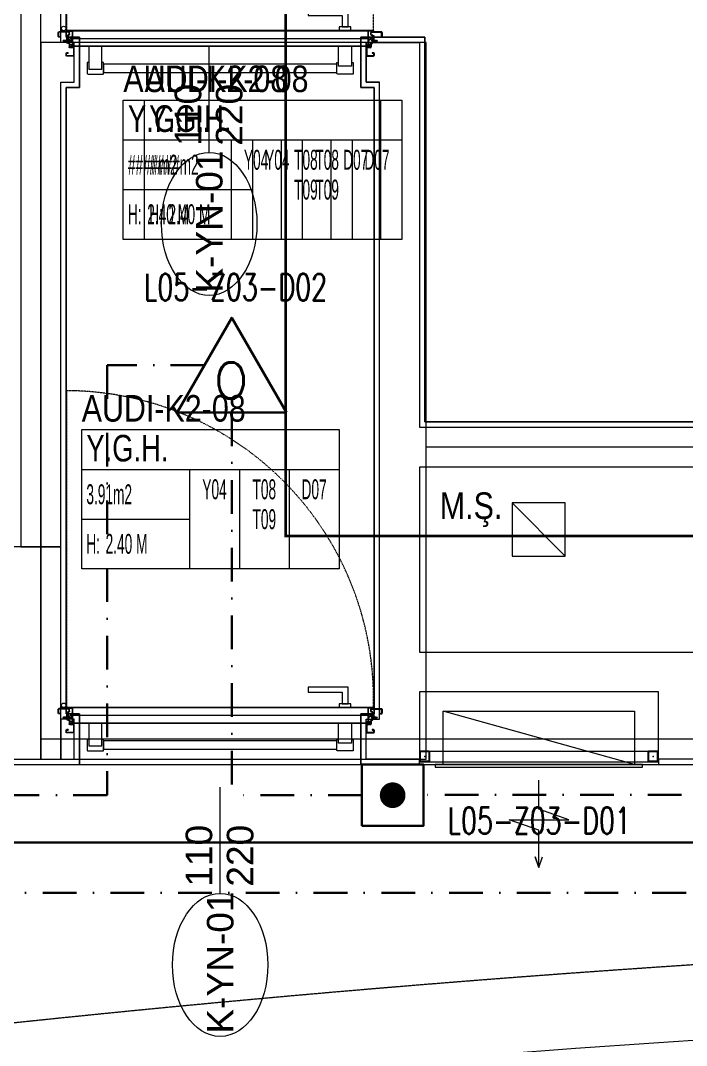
# Model space of a CAD drawing. Extents: x -1133 to 23780, y -1311 to 8245.
# Drawn here: x 15937.3 to 16188.1, y 2257.1 to 2643.3 of the extents above; entities that cross this region are included whole.
import ezdxf
from ezdxf.enums import TextEntityAlignment as Align

# ---------------------------------------------------------------- set-up
doc = ezdxf.new("R2010")
doc.units = 0
doc.header["$MEASUREMENT"] = 0
for name, pattern in [('DASHDOT', [25.4, 12.7, -6.35, 0, -6.35]), ('DOT2', [0.125, 0, -0.125]), ('HIDDEN', [0.375, 0.25, -0.125]), ('HIDDEN2', [4.7625, 3.175, -1.5875])]:
    doc.linetypes.add(name, pattern=pattern)
doc.layers.get('0').update_dxf_attribs({"color": 9, "lineweight": 9})
for name, color, linetype, lineweight in [('00', 9, 'Continuous', 9), ('01', 9, 'Continuous', 9), ('06D', 9, 'Continuous', 9), ('10', 9, 'Continuous', 9), ('11', 9, 'Continuous', 9), ('14', 9, 'Continuous', 9), ('20', 9, 'DOT2', 9), ('21', 9, 'Continuous', 9), ('22', 8, 'Continuous', 9), ('32-ekipman', 9, 'Continuous', 9), ('33', 9, 'BATTING', 9), ('35', 9, 'Continuous', 9), ('40B', 9, 'Continuous', 9), ('E-DEDEKTÖR NUMARALARI', 20, 'Continuous', 30), ('E-KABLO', 7, 'Continuous', 30), ('E-OPTİK DUMAN DEDEKTÖRÜ', 7, 'Continuous', 30), ('E-YANGIN İHBAR BUTONU', 7, 'Continuous', 30)]:
    doc.layers.add(name, color=color, linetype=linetype, lineweight=lineweight)
doc.styles.add('Arial', font='arial.ttf', dxfattribs={"height": 2.5})
doc.styles.add('E-YAZI', font='txttw.shx')
doc.styles.add('MuuM_TEXT-STANDART', font='ARIALN.TTF')
doc.linetypes.add('BATTING', pattern='A,0.0001,-0.1,[134,ltypeshp.shx,S=0.1,R=0,X=-0.1,Y=0],-0.2,[134,ltypeshp.shx,S=0.1,R=180,X=0.1,Y=0],-0.1', length=0.4001)

# ---------------------------------------------------------------- blocks, each defined once
blk = doc.blocks.new('0_doorno')
blk.add_lwpolyline([(4.5, 0), (12.5, 0)])
blk.add_ellipse((-0.891, 0), major_axis=(-5.391, 0), ratio=0.666667)
at = {"style": 'Arial'}
blk.add_attdef('YUKSEKLIK', text='', height=2, dxfattribs=at).set_placement((5, 12.3), align=Align.TOP_LEFT)
blk.add_attdef('KAPINO', text='', height=2, dxfattribs=at).set_placement((0, 0), align=Align.MIDDLE)
blk.add_attdef('GENISLIK', text='', height=2, dxfattribs=at).set_placement((5, -3.789), align=Align.BOTTOM_LEFT)
blk = doc.blocks.new('KAPI KODLARI 2. KAT')
at = {"layer": '22'}
ref = blk.add_blockref('0_doorno', (16008.38, 2571.06), dxfattribs=dict(at, xscale=5, yscale=5, zscale=5, rotation=90))
ref.add_attrib('KAPINO', 'K-YN-01', dxfattribs={"layer": '0', "height": 10, "rotation": 90, "style": 'Arial'}).set_placement((16008.38, 2567.48), align=Align.MIDDLE)
ref.add_attrib('GENISLIK', '110', dxfattribs={"layer": '0', "height": 10, "rotation": 90, "style": 'Arial'}).set_placement((16008.38, 2596.06), align=Align.BOTTOM_LEFT)
ref.add_attrib('YUKSEKLIK', '220', dxfattribs={"layer": '0', "height": 10, "rotation": 90, "style": 'Arial'}).set_placement((16010.88, 2596.06), align=Align.TOP_LEFT)
ref = blk.add_blockref('0_doorno', (16012.5, 2291.93), dxfattribs=dict(at, xscale=5, yscale=5, zscale=5, rotation=90))
ref.add_attrib('KAPINO', 'K-YN-01', dxfattribs={"layer": '0', "height": 10, "rotation": 90, "style": 'Arial'}).set_placement((16012.5, 2288.35), align=Align.MIDDLE)
ref.add_attrib('GENISLIK', '110', dxfattribs={"layer": '0', "height": 10, "rotation": 90, "style": 'Arial'}).set_placement((16012.5, 2316.93), align=Align.BOTTOM_LEFT)
ref.add_attrib('YUKSEKLIK', '220', dxfattribs={"layer": '0', "height": 10, "rotation": 90, "style": 'Arial'}).set_placement((16015, 2316.93), align=Align.TOP_LEFT)
blk = doc.blocks.new('p-kolon_80x80')
blk.add_lwpolyline([(-40, -40), (40, -40), (40, 40), (-40, 40)], close=True)
blk = doc.blocks.new('*U11')
at = {"ltscale": 15}
for p, q in [((-24.9, 0.9), (-25.7, 0)), ((-24.9, -0.9), (-25.7, 0)), ((-22.9, 1.5), (-24.9, 0.9)), ((-22.9, 1.5), (-22.9, -1.5)), ((-21.2, -2.7), (-18.1, 2.8)), ((-21, -2.7), (-17.9, 2.7)), ((-19.7, -2.7), (-16.6, 2.8)), ((-19.5, -2.7), (-16.4, 2.7)), ((-18.5, 1.5), (-18.3, 2)), ((-18.2, -2.7), (-15.1, 2.8)), ((-18, -2.7), (-14.9, 2.7)), ((-17, 1.5), (-16.8, 2)), ((-16.7, -2.7), (-13.6, 2.8)), ((-16.5, -2.7), (-13.4, 2.7)), ((-15.5, 1.5), (-15.3, 2)), ((-15.2, -2.7), (-12.1, 2.8)), ((-15, -2.7), (-11.9, 2.7)), ((-14, 1.5), (-13.8, 2)), ((-13.7, -2.7), (-10.6, 2.8)), ((-13.5, -2.7), (-10.4, 2.7)), ((-12.5, 1.5), (-12.3, 2)), ((-12.2, -2.7), (-9.1, 2.8)), ((-12, -2.7), (-8.9, 2.7)), ((-11, 1.5), (-10.8, 2)), ((-10.7, -2.7), (-7.6, 2.8)), ((-10.5, -2.7), (-7.4, 2.7)), ((-9.5, 1.5), (-9.3, 2)), ((-9.2, -2.7), (-6.1, 2.8)), ((-9, -2.7), (-5.9, 2.7)), ((-8, 1.5), (-7.8, 2)), ((-7.7, -2.7), (-4.6, 2.8)), ((-7.5, -2.7), (-4.4, 2.7)), ((-6.5, 1.5), (-6.3, 2)), ((-6.2, -2.7), (-3.1, 2.8)), ((-6, -2.7), (-2.9, 2.7)), ((-5, 1.5), (-4.8, 2)), ((-4.7, -2.7), (-1.6, 2.8)), ((-4.5, -2.7), (-1.4, 2.7)), ((-3.5, 1.5), (-3.3, 2)), ((-2, 1.5), (-1.8, 2)), ((-0.5, 4.2), (-1.5, 1.5)), ((0, 0.5), (-0.6, 0.5)), ((-24.9, -0.9), (-22.9, -1.5)), ((-8.6, -1.5), (-22.9, -1.5)), ((-21.2, -2.7), (-20.9, -1.5)), ((-20.3, -1.5), (-19.1, -1.5)), ((-19.7, -2.7), (-19.4, -1.5)), ((-18.8, -1.5), (-17.6, -1.5)), ((-18.2, -2.7), (-17.9, -1.5)), ((-17.3, -1.5), (-16.1, -1.5)), ((-16.7, -2.7), (-16.4, -1.5)), ((-15.8, -1.5), (-14.6, -1.5)), ((-15.2, -2.7), (-14.9, -1.5)), ((-14.3, -1.5), (-13.1, -1.5)), ((-13.7, -2.7), (-13.4, -1.5)), ((-12.8, -1.5), (-11.6, -1.5)), ((-12.2, -2.7), (-11.9, -1.5)), ((-11.3, -1.5), (-10.1, -1.5)), ((-10.7, -2.7), (-10.4, -1.5)), ((-9.8, -1.5), (-8.6, -1.5)), ((-9.2, -2.7), (-8.9, -1.5)), ((-8.3, -1.5), (-7.1, -1.5)), ((-7.7, -2.7), (-7.4, -1.5)), ((-6.8, -1.5), (-5.6, -1.5)), ((-6.2, -2.7), (-5.9, -1.5)), ((-5.3, -1.5), (-4.1, -1.5)), ((-4.7, -2.7), (-4.4, -1.5)), ((-3.8, -1.5), (-2.1, -1.5)), ((-0.5, -4.2), (-1.5, -1.5)), ((0, -0.5), (-0.6, -0.5))]:
    blk.add_line(p, q, dxfattribs=at)
for p, q in [((-6.9, 1.5), (-22.9, 1.5)), ((-17.4, 1.5), (-18.6, 1.5)), ((-15.9, 1.5), (-17.1, 1.5)), ((-14.4, 1.5), (-15.6, 1.5)), ((-12.9, 1.5), (-14.1, 1.5)), ((-11.4, 1.5), (-12.6, 1.5)), ((-9.9, 1.5), (-11.1, 1.5)), ((-8.4, 1.5), (-9.6, 1.5)), ((-6.9, 1.5), (-8.1, 1.5)), ((-5.4, 1.5), (-6.6, 1.5)), ((-3.9, 1.5), (-5.1, 1.5)), ((-2.4, 1.5), (-3.6, 1.5)), ((-1.5, 1.5), (-2.1, 1.5)), ((0, 0.5), (0, 4.1)), ((-1.5, -1.5), (-2.1, -1.5)), ((0, -0.5), (0, -4.1))]:
    blk.add_line(p, q)
for centre, radius, start, end in [((-26, 3.9), 3.92, 274.361, 322.1025), ((-26, -3.9), 3.92, 37.8975, 85.639), ((-18, 2.8), 0.0971, 330.3204, 150.3204), ((-16.5, 2.8), 0.0971, 330.3204, 150.3204), ((-15, 2.8), 0.0971, 330.3204, 150.3204), ((-13.5, 2.8), 0.0971, 330.3204, 150.3204), ((-12, 2.8), 0.0971, 330.3204, 150.3204), ((-10.5, 2.8), 0.0971, 330.3204, 150.3204), ((-9, 2.8), 0.0971, 330.3204, 150.3204), ((-7.5, 2.8), 0.0971, 330.3204, 150.3204), ((-6, 2.8), 0.0971, 330.3204, 150.3204), ((-4.5, 2.8), 0.0971, 330.3204, 150.3204), ((-3, 2.8), 0.0971, 330.3204, 150.3204), ((-1.5, 2.8), 0.0971, 330.3204, 150.3204), ((-0.6, 0), 0.486, 90, 270), ((-0.3, 4.1), 0.25, 0, 150.0864), ((-21.1, -2.7), 0.0971, 150.3204, 330.3204), ((-19.6, -2.7), 0.0971, 150.3204, 330.3204), ((-18.1, -2.7), 0.0971, 150.3204, 330.3204), ((-16.6, -2.7), 0.0971, 150.3204, 330.3204), ((-15.1, -2.7), 0.0971, 150.3204, 330.3204), ((-13.6, -2.7), 0.0971, 150.3204, 330.3204), ((-12.1, -2.7), 0.0971, 150.3204, 330.3204), ((-10.6, -2.7), 0.0971, 150.3204, 330.3204), ((-9.1, -2.7), 0.0971, 150.3204, 330.3204), ((-7.6, -2.7), 0.0971, 150.3204, 330.3204), ((-6.1, -2.7), 0.0971, 150.3204, 330.3204), ((-4.6, -2.7), 0.0971, 150.3204, 330.3204), ((-0.3, -4.1), 0.25, 209.9136, 0)]:
    blk.add_arc(centre, radius, start, end, dxfattribs=at)
blk = doc.blocks.new('conta')
at = {"ltscale": 10}
for p, q in [((-2649.88, 5344.46), (-2649.78, 5344.3)), ((-2649.87, 5345.53), (-2649.81, 5345.61)), ((-2649.78, 5344.3), (-2649.74, 5344.3)), ((-2649.72, 5345.4), (-2649.28, 5345.4)), ((-2649.25, 5345.41), (-2649.09, 5345.51)), ((-2648.97, 5344.05), (-2648.78, 5343.8)), ((-2648.87, 5344.09), (-2648.7, 5343.86)), ((-2648.83, 5344.87), (-2648.56, 5345.24)), ((-2648.77, 5345.12), (-2648.63, 5345.3)), ((-2648.71, 5343.79), (-2648.71, 5343.79)), ((-2648.56, 5345.31), (-2648.56, 5345.31))]:
    blk.add_line(p, q, dxfattribs=at)
for centre, radius, start, end in [((-2653.03, 5345), 3.19, 350.4674, 8.9372), ((-2649.87, 5344.47), 0.02, 170.4674, 213.7451), ((-2649.83, 5345.5), 0.05, 140.6345, 188.9372), ((-2649.74, 5345.58), 0.0696, 22.2428, 159.258), ((-2650.94, 5345.01), 1.24, 340.3382, 16.7772), ((-2649.74, 5344.58), 0.03, 160.3382, 273.2666), ((-2649.72, 5345.37), 0.03, 90, 196.7772), ((-2649.56, 5341.55), 3.01, 80.4362, 93.2666), ((-2649.28, 5345.45), 0.05, 270, 303.0062), ((-2649.22, 5344.14), 0.231, 353.9571, 81.9004), ((-2649.08, 5345.49), 0.03, 4.7972, 123.0062), ((-2649.06, 5344.54), 0.03, 260.4362, 338.7066), ((-2650.22, 5344.99), 1.27, 338.7066, 23.0418), ((-2648.89, 5344.11), 0.1, 173.9571, 217.2653), ((-2649.01, 5345.57), 0.05, 18.7951, 42.1429), ((-2651.17, 5344.83), 2.33, 7.5897, 18.7951), ((-2658.2, 5345.19), 9.36, 353.6857, 357.8537), ((-2648.79, 5344.15), 0.1, 173.6857, 217.2653), ((-2648.81, 5345.15), 0.05, 187.5897, 322.7347), ((-2648.79, 5344.84), 0.05, 142.7347, 180.2669), ((-2648.74, 5343.83), 0.05, 217.2653, 307.2653), ((-2648.74, 5343.83), 0.05, 307.2653, 37.2653), ((-2648.59, 5345.27), 0.05, 52.7347, 142.7347), ((-2648.59, 5345.27), 0.05, 322.7347, 52.7347)]:
    blk.add_arc(centre, radius, start, end, dxfattribs=at)
for points, knots in [([(-2649.74, 5344.31), (-2649.74, 5344.34), (-2649.7, 5344.52), (-2649.59, 5344.33), (-2649.34, 5344.36), (-2649.23, 5344.37), (-2649.18, 5344.37)], [0, 0, 0, 0, 0.1008757, 0.3841126, 0.5436166, 0.6906785, 0.6906785, 0.6906785, 0.6906785]), ([(-2648.98, 5345.6), (-2649, 5345.63), (-2649.09, 5345.71), (-2649.23, 5345.44), (-2649.32, 5345.74), (-2649.39, 5345.46), (-2649.51, 5345.75), (-2649.59, 5345.5), (-2649.65, 5345.57), (-2649.68, 5345.61)], [0.0086373, 0.0086373, 0.0086373, 0.0086373, 0.1097304, 0.3133405, 0.4430081, 0.5658764, 0.7165186, 0.8527974, 0.9648495, 0.9648495, 0.9648495, 0.9648495])]:
    blk.add_open_spline(points, degree=3, knots=knots, dxfattribs=at)
blk = doc.blocks.new('p-yn_sackasa')
at = {"layer": '10', "linetype": 'Continuous'}
for p, q in [((0, 6.16), (0, 6.9)), ((0.01, 6.9), (0.01, 6.15)), ((0.14, 6.9), (0.14, 6.16)), ((0.15, 6.9), (0.15, 6.16)), ((2.69, 7.16), (0.26, 7.16)), ((2.69, 7.15), (0.26, 7.15)), ((2.69, 7.02), (0.26, 7.02)), ((0.26, 7.01), (2.69, 7.01)), ((0.26, 6.05), (0.76, 6.05)), ((0.75, 6.04), (0.26, 6.04)), ((0.26, 5.91), (0.75, 5.91)), ((0.76, 5.9), (0.26, 5.9)), ((0.75, 5.91), (0.75, 6.04)), ((0.76, 5.9), (0.76, 6.05)), ((1.37, 3.98), (2.49, 3.98)), ((2.49, 3.97), (1.37, 3.97)), ((2.8, 3.29), (2.8, 6.9)), ((2.81, 3.29), (2.81, 6.9)), ((2.94, 3.29), (2.94, 6.9)), ((2.95, 3.29), (2.95, 6.9)), ((-2.19, 0), (-2.19, -0.15)), ((0.67, -0.71), (0.67, 2.27)), ((0.69, -0.71), (0.69, 2.27)), ((0.81, -0.71), (0.81, 2.27)), ((0.83, -0.71), (0.83, 2.27)), ((0.92, 2.33), (0.95, 2.32)), ((0.93, 2.34), (0.95, 2.33)), ((1.01, 2.46), (0.99, 2.47)), ((0.99, 2.46), (1.01, 2.45)), ((1.11, 2.52), (1.11, 3.73)), ((1.12, 2.52), (1.12, 3.73)), ((1.25, 3.73), (1.25, 2.52)), ((1.26, 2.52), (1.26, 3.73)), ((1.37, 3.84), (2.49, 3.84)), ((2.49, 3.83), (1.37, 3.83)), ((2.6, 3.69), (2.5, 3.36)), ((2.51, 3.35), (2.61, 3.69)), ((2.73, 3.65), (2.63, 3.32)), ((2.74, 3.64), (2.64, 3.31)), ((-2.95, -0.25), (-2.95, -1.75)), ((-2.94, -1.75), (-2.94, -0.25)), ((-2.81, -0.25), (-2.81, -1.75)), ((-2.8, -0.25), (-2.8, -1.75)), ((-2.19, 0), (-2.7, 0)), ((-2.2, -0.01), (-2.7, -0.01)), ((-2.2, -0.14), (-2.7, -0.14)), ((-2.19, -0.15), (-2.7, -0.15)), ((1.01, -1.85), (-2.7, -1.85)), ((1.01, -1.86), (-2.7, -1.86)), ((-2.7, -1.99), (1.01, -1.99)), ((1.01, -2), (-2.7, -2)), ((-2.2, -0.14), (-2.2, -0.01)), ((0.92, -0.77), (0.95, -0.76)), ((0.93, -0.78), (0.95, -0.77)), ((0.99, -0.89), (1.01, -0.88)), ((1.01, -0.89), (0.99, -0.91)), ((1.11, -0.96), (1.11, -1.75)), ((1.12, -0.96), (1.12, -1.75)), ((1.25, -0.96), (1.25, -1.75)), ((1.26, -0.96), (1.26, -1.75))]:
    blk.add_line(p, q, dxfattribs=at)
for points in [[(0.15, 2.14), (0.67, 2.14), (0.67, -0.54), (0.15, -0.54)], [(0.15, 2.14), (0.41, 2.14), (0.41, -0.54), (0.15, -0.54)]]:
    blk.add_lwpolyline(points, close=True, dxfattribs=at)
for centre, radius, start, end in [((0.26, 6.9), 0.261, 90, 180), ((0.26, 6.16), 0.261, 180, 270), ((0.26, 6.9), 0.249, 90, 180), ((0.26, 6.16), 0.249, 181.345, 271.3502), ((0.26, 6.9), 0.122, 90, 180), ((0.26, 6.16), 0.122, 180, 270), ((0.26, 6.9), 0.11, 90, 180), ((0.26, 6.16), 0.11, 180, 270), ((1.37, 3.73), 0.253, 90, 180), ((1.37, 3.73), 0.24, 90, 180), ((2.49, 3.72), 0.261, 342.8602, 90), ((2.49, 3.72), 0.249, 342.8613, 90), ((2.69, 6.9), 0.261, 0, 90), ((2.69, 6.9), 0.249, 0, 90), ((2.69, 6.9), 0.122, 0, 90), ((2.69, 6.9), 0.11, 0, 90), ((0.89, 2.27), 0.219, 63.2153, 180), ((0.89, 2.27), 0.206, 63.2169, 180), ((0.89, 2.27), 0.0801, 63.215, 180), ((0.89, 2.27), 0.0674, 63.2144, 180), ((1.04, 2.52), 0.206, 243.2197, 0), ((1.04, 2.52), 0.219, 243.2148, 0), ((1.04, 2.52), 0.0801, 243.2203, 0), ((1.04, 2.52), 0.0674, 243.2129, 0), ((1.37, 3.73), 0.114, 90, 180), ((1.37, 3.73), 0.101, 90, 180), ((2.49, 3.72), 0.122, 342.8607, 90), ((2.49, 3.72), 0.11, 342.8621, 90), ((2.72, 3.29), 0.232, 162.8601, 0), ((2.72, 3.29), 0.219, 162.8613, 0), ((2.72, 3.29), 0.0927, 162.8605, 0), ((2.72, 3.29), 0.0801, 162.8624, 0), ((-2.7, -0.25), 0.253, 90, 180), ((-2.7, -1.75), 0.253, 180, 270), ((-2.7, -0.25), 0.24, 90, 180), ((-2.7, -1.75), 0.24, 180, 270), ((-2.7, -0.25), 0.114, 90, 180), ((-2.7, -1.75), 0.114, 180, 270), ((-2.7, -0.25), 0.101, 90, 180), ((-2.7, -1.75), 0.101, 180, 270), ((0.89, -0.71), 0.219, 180, 296.785), ((0.89, -0.71), 0.206, 180, 296.7851), ((0.89, -0.71), 0.0801, 180, 296.785), ((0.89, -0.71), 0.0674, 180, 180.5245), ((0.89, -0.71), 0.0674, 180, 296.7871), ((1.04, -0.96), 0.219, 0, 116.7854), ((1.04, -0.96), 0.206, 0, 116.7836), ((1.04, -0.96), 0.0801, 0, 116.7811), ((1.04, -0.96), 0.0674, 0, 116.7871), ((1.01, -1.75), 0.114, 270, 0), ((1.01, -1.75), 0.24, 270, 0), ((1.01, -1.75), 0.101, 270, 0), ((1.01, -1.75), 0.253, 270, 0)]:
    blk.add_arc(centre, radius, start, end, dxfattribs=at)
at = {"layer": '10', "xscale": 0.0842696629213483, "yscale": 0.0842696629213483, "zscale": 0.0842696629213483}
blk.add_blockref('*U11', (0.95, 1.35), dxfattribs=at)
at = {"layer": '14', "xscale": -0.7887640449438696, "yscale": 0.7887640449438696, "zscale": 0.7887640449438204, "rotation": 90}
blk.add_blockref('conta', (4217.78, -2086.42), dxfattribs=at)
blk = doc.blocks.new('*U460')
at = {"layer": '06D'}
for points in [[(12.5, 9.56), (11.87, 9.56), (11.87, 13.56, -0.414214), (12.25, 13.93), (17.75, 13.93, -0.414214), (18.12, 13.56), (18.12, 9.56), (17.5, 9.56)], [(111.5, 9.56), (112.12, 9.56), (112.12, 13.56, 0.414214), (111.75, 13.93), (106.25, 13.93, 0.414214), (105.87, 13.56), (105.87, 9.56), (106.5, 9.56)]]:
    blk.add_lwpolyline(points, format="xyb", dxfattribs=at)
for points in [[(105.87, 13.31), (18.12, 13.31), (18.12, 10.18), (105.87, 10.18)], [(111.5, 12.06), (106.5, 12.06), (106.5, 3.44), (111.5, 3.44)], [(12.5, 10.94), (17.5, 10.94), (17.5, 3.44), (12.5, 3.44)]]:
    blk.add_lwpolyline(points, close=True, dxfattribs=at)
for points in [[(12.8, -2.56), (12.8, -3.81), (17.2, -3.81), (17.2, -2.56), (12.8, -2.56)], [(13.87, -3.81), (13.87, -10.06), (28.87, -10.06), (28.87, -8.19), (16.12, -8.19), (16.12, -8.19), (16.12, -3.81), (13.87, -3.81)]]:
    blk.add_lwpolyline(points, dxfattribs=at)
at = {"layer": '10', "ltscale": 10}
for p, q in [((5, 0.68), (6, 1.33)), ((5, 0.68), (6, 1.33)), ((6, 0.28), (5, 0.28)), ((6, 0.28), (5, 0.28)), ((6, 0.08), (5, 0.08)), ((6, 0.08), (5, 0.08)), ((6, 1.76), (6, 1.33)), ((6.3, 1.76), (6, 1.76)), ((6, 1.76), (6, 1.33)), ((6.3, 1.76), (6, 1.76)), ((6, 1.33), (6, -0.17)), ((6, 1.33), (6, -0.17)), ((6.3, -2.19), (6.3, 3.34)), ((6.3, 1.33), (6.3, 1.76)), ((6.3, 1.33), (6.3, 1.76)), ((6.3, -0.17), (6.3, 1.33)), ((6.3, -0.17), (6.3, 1.33)), ((117.6, 3.44), (6.4, 3.44)), ((6.45, -2.29), (6.45, 3.24)), ((117.5, 3.29), (6.5, 3.29)), ((117.55, -2.29), (117.55, 3.24)), ((117.7, -2.19), (117.7, 3.34)), ((117.7, 1.76), (117.7, 0.26)), ((118, 1.76), (117.7, 1.76)), ((117.7, 0.26), (117.7, -0.17)), ((118, 0.26), (118, 1.76)), ((118, 1.51), (119, 1.51)), ((118, 1.31), (119, 1.31)), ((119, 0.91), (118, 0.26)), ((118, -0.17), (118, 0.26)), ((4.3, -2.46), (4.3, -2.34)), ((4.4, -2.24), (6.25, -2.24)), ((119.6, -2.56), (4.4, -2.56)), ((4.45, -2.41), (4.45, -2.39)), ((4.45, -2.39), (6.35, -2.39)), ((119.54, -2.41), (4.45, -2.41)), ((6, -0.17), (6.3, -0.17)), ((6, -0.17), (6.3, -0.17)), ((119.54, -2.39), (117.65, -2.39)), ((117.7, -0.17), (118, -0.17)), ((119.6, -2.24), (117.75, -2.24)), ((119.55, -2.41), (119.55, -2.39)), ((119.7, -2.46), (119.7, -2.34)), ((120.84, -2), (120.84, -2.43)), ((120.84, -2), (120.84, -2.43)), ((121.05, -2), (121.05, -2.43)), ((121.05, -2), (121.05, -2.43)), ((121.22, -2.16), (121.05, -2.16)), ((121.22, -2.16), (121.05, -2.16)), ((121.22, -2.16), (121.22, -2.29)), ((121.22, -2.16), (121.22, -2.29)), ((121.6, -2.73), (121.73, -2.62)), ((121.6, -2.73), (121.73, -2.62))]:
    blk.add_line(p, q, dxfattribs=at)
blk.add_circle((120.95, -3.26), 0.843, dxfattribs=at)
blk.add_circle((120.95, -3.26), 0.843, dxfattribs=at)
for centre, radius, start, end in [((6.44, 3.3), 0.141, 104.9271, 165.0729), ((117.5, 3.24), 0.05, 0, 90), ((117.6, 3.34), 0.1, 0, 90), ((4.4, -2.34), 0.1, 90, 180), ((4.4, -2.46), 0.1, 180, 270), ((4.45, -2.39), 0.005, 90, 180), ((4.45, -2.41), 0.005, 180, 270), ((6.25, -2.19), 0.05, 270, 0), ((6.35, -2.29), 0.1, 270, 0), ((117.65, -2.29), 0.1, 180, 270), ((117.75, -2.19), 0.05, 180, 270), ((119.54, -2.39), 0.005, 0, 90), ((119.54, -2.41), 0.005, 270, 360), ((119.6, -2.34), 0.1, 0, 90), ((119.6, -2.46), 0.1, 270, 0), ((120.42, -2.26), 0.302, 285.5524, 60.0315), ((120.42, -2.26), 0.302, 285.5524, 60.0315), ((120.42, -2.26), 0.428, 336.352, 37.621), ((120.42, -2.26), 0.428, 336.352, 37.621), ((120.95, -3.26), 1.01, 39.4092, 74.2861), ((120.95, -3.26), 1.01, 39.4092, 74.2861)]:
    blk.add_arc(centre, radius, start, end, dxfattribs=at)
at = {"layer": '20'}
blk.add_lwpolyline([(119.7, -2.4), (119.7, -121.8, -0.421209), (4.3, -2.4, 1)], format="xyb", dxfattribs=at)
at = {"layer": '33', "ltscale": 0.25}
blk.add_lwpolyline([(117.55, 0.48), (6.45, 0.48)], dxfattribs=at)
blk.add_blockref('p-yn_sackasa', (4, 0))
at = {"xscale": -1}
blk.add_blockref('p-yn_sackasa', (120, 0), dxfattribs=at)
blk = doc.blocks.new('0_roomno2-flat-2')
at = {"layer": '21'}
blk.add_lwpolyline([(96.88, -52.5), (0, -52.5), (0, 0), (96.88, 0)], close=True, dxfattribs=at)
for points in [[(0, -15), (96.88, -15)], [(40.62, -15), (40.62, -52.5)], [(59.38, -15), (59.38, -52.5)], [(78.12, -15), (78.12, -52.5)], [(0, -33.75), (40.62, -33.75)]]:
    blk.add_lwpolyline(points, dxfattribs=at)
at = {"layer": '21', "style": 'MuuM_TEXT-STANDART', "width": 0.6}
blk.add_text('H:', height=7.5, dxfattribs=at).set_placement((1.75, -43.04), align=Align.MIDDLE_LEFT)
at = {"layer": '21', "style": 'Arial'}
blk.add_attdef('ODANO', (0, 5.85), '', height=10, dxfattribs=at)
blk.add_attdef('MEKANADI', text='', height=10, dxfattribs=at).set_placement((1.75, -15), align=Align.BOTTOM_LEFT)
at = {"layer": '21', "style": 'MuuM_TEXT-STANDART', "width": 0.6}
for tag, p in [('YER01', (50, -22.5)), ('TAVAN01', (68.75, -22.5)), ('DUVAR01', (87.5, -22.5)), ('YER02', (50, -33.75)), ('TAVAN02', (68.75, -33.75)), ('DUVAR02', (87.5, -33.75)), ('YER03', (50, -45)), ('TAVAN03', (68.75, -45)), ('DUVAR03', (87.5, -45))]:
    blk.add_attdef(tag, text='', height=7.5, dxfattribs=at).set_placement(p, align=Align.MIDDLE_CENTER)
for tag, p in [('M2', (1.75, -24.38)), ('TEMIZTAVANYUKSEKLIGI', (9, -43.04))]:
    blk.add_attdef(tag, text='', height=7.5, dxfattribs=at).set_placement(p, align=Align.MIDDLE_LEFT)
blk = doc.blocks.new('Prf-40x40')
for points in [[(1.5, -2), (-1.5, -2, -0.414214), (-2, -1.5), (-2, 1.5, -0.414214), (-1.5, 2), (1.5, 2, -0.414214), (2, 1.5), (2, -1.5, -0.414214)], [(1.5, -1.7), (-1.5, -1.7, -0.414214), (-1.7, -1.5), (-1.7, 1.5, -0.414214), (-1.5, 1.7), (1.5, 1.7, -0.414214), (1.7, 1.5), (1.7, -1.5, -0.414214)]]:
    blk.add_lwpolyline(points, format="xyb", close=True)
blk.add_point((0, 0))
blk = doc.blocks.new('p-krt-yangindolabi_vw')
at = {"linetype": 'Continuous'}
blk.add_lwpolyline([(-37.41, 54.8), (-36, 58.78), (-36, 44.76), (-47.25, 40.82), (-24.75, 40.82), (-36, 36.88), (-36, 25.98)], dxfattribs=at)
for points in [[(-36, 58.78), (-37.41, 54.8)], [(-36, 58.78), (-34.59, 54.8)]]:
    blk.add_lwpolyline(points)
for points in [[(-72, 20), (-75, 20), (-75, 21), (3, 21), (3, 20)], [(-72, 0), (0, 0), (0, 20), (-72, 20)], [(0, 20), (-72, 0), (0, 0)]]:
    blk.add_lwpolyline(points, close=True)
blk = doc.blocks.new('p-2. kat planı')
at = {"layer": '00'}
for points in [[(15952.5, 2635), (15952.5, 2745), (15937.5, 2745), (15937.5, 2445), (15952.5, 2445), (15952.5, 2500), (15952.5, 2515), (15952.5, 2515), (15952.5, 2620), (15957.5, 2620), (15957.5, 2635)], [(15952.5, 2365), (15957.5, 2365), (15957.5, 2380), (15952.5, 2380)]]:
    blk.add_lwpolyline(points, close=True, dxfattribs=at)
for points in [[(16072.5, 2635), (16067.5, 2635), (16067.5, 2620), (16072.5, 2620)], [(16087.5, 2405.3), (16192.5, 2405.3)], [(16622.5, 2365), (16177.5, 2365), (16177.5, 2390.3), (16087.5, 2390.3), (16087.5, 2365), (16067.5, 2365), (16067.5, 2380), (16072.5, 2380), (16072.5, 2620), (16067.5, 2620), (16067.5, 2635), (16072.5, 2635), (16087.5, 2635), (16087.5, 2490), (16192.5, 2490)], [(16192.5, 2475), (16087.5, 2475), (16087.52, 2405.3)]]:
    blk.add_lwpolyline(points, dxfattribs=at)
at = {"layer": '06D'}
blk.add_lwpolyline([(16087.5, 2405.3), (16472.5, 2405.3), (16472.5, 2475), (16087.5, 2475)], close=True, dxfattribs=at)
blk.add_lwpolyline([(16087.5, 2368), (16174, 2368)], dxfattribs=at)
at = {"layer": '11'}
for points in [[(16087.5, 2364), (16177.5, 2364)], [(16087.5, 2363), (16177.5, 2363)]]:
    blk.add_lwpolyline(points, dxfattribs=at)
at = {"layer": '14'}
for points in [[(15870.5, 2363), (15959.5, 2363), (15959.5, 2382), (15954.5, 2382), (15954.5, 2618), (15959.5, 2618), (15959.5, 2637), (15954.5, 2637), (15954.5, 2803), (16190.5, 2803)], [(16190.5, 2492), (16089.5, 2492), (16089.5, 2637), (16065.5, 2637), (16065.5, 2618), (16070.5, 2618), (16070.5, 2382), (16065.5, 2382), (16065.5, 2363), (16070.5, 2363), (16087.5, 2363), (16087.5, 2365)], [(16177.5, 2365), (16177.5, 2363), (16652.5, 2363)]]:
    blk.add_lwpolyline(points, dxfattribs=at)
at = {"layer": '40B'}
blk.add_lwpolyline([(13052.5, 1837.5), (13052.5, 1065.5), (13054.42, 1065.5, -0.152186), (16671.45, 2158.21), (16671.45, 2226.09), (16672.5, 2226.09), (16672.5, 2372.5), (15945, 2372.5), (15945, 2365), (14187.5, 2363), (14187.5, 2825), (13845, 2825), (13845, 1845), (13845, 1837.5)], format="xyb", close=True, dxfattribs=at)
for points in [[(15254.5, 2364.21), (15945, 2365), (15945, 2825), (15254.5, 2825)], [(15945, 2825), (16652.5, 2825), (16652.5, 2495), (16192.5, 2495), (16192.5, 2482.5), (16090, 2482.5), (16090, 2635), (15945, 2635)], [(16090, 2635), (15945, 2635), (15945, 2365), (16090, 2365)]]:
    blk.add_lwpolyline(points, close=True, dxfattribs=at)
ref = blk.add_blockref('0_roomno2-flat-2', (15960.37, 2489.14))
ref.add_attrib('ODANO', 'AUDI-K2-08', dxfattribs={"layer": '21', "height": 10, "style": 'MuuM_TEXT-STANDART'}).set_placement((15960.37, 2489.14), align=Align.BOTTOM_LEFT)
ref.add_attrib('MEKANADI', 'Y.G.H.', dxfattribs={"layer": '21', "height": 10, "style": 'MuuM_TEXT-STANDART', "width": 0.9}).set_placement((15962.12, 2474.14), align=Align.BOTTOM_LEFT)
ref.add_attrib('M2', '3.91m2', dxfattribs={"layer": '21', "height": 7.5, "style": 'MuuM_TEXT-STANDART', "width": 0.6}).set_placement((15962.12, 2464.76), align=Align.MIDDLE_LEFT)
ref.add_attrib('TEMIZTAVANYUKSEKLIGI', '2.40 M', dxfattribs={"layer": '21', "height": 7.5, "style": 'MuuM_TEXT-STANDART', "width": 0.6}).set_placement((15969.37, 2446.1), align=Align.MIDDLE_LEFT)
ref.add_attrib('YER01', 'Y04', dxfattribs={"layer": '21', "height": 7.5, "style": 'MuuM_TEXT-STANDART', "width": 0.6}).set_placement((16010.37, 2466.64), align=Align.MIDDLE_CENTER)
ref.add_attrib('TAVAN01', 'T08', dxfattribs={"layer": '21', "height": 7.5, "style": 'MuuM_TEXT-STANDART', "width": 0.6}).set_placement((16029.12, 2466.64), align=Align.MIDDLE_CENTER)
ref.add_attrib('DUVAR01', 'D07', dxfattribs={"layer": '21', "height": 7.5, "style": 'MuuM_TEXT-STANDART', "width": 0.6}).set_placement((16047.87, 2466.64), align=Align.MIDDLE_CENTER)
ref.add_attrib('TAVAN02', 'T09', dxfattribs={"layer": '21', "height": 7.5, "style": 'MuuM_TEXT-STANDART', "width": 0.6}).set_placement((16029.12, 2455.39), align=Align.MIDDLE_CENTER)
at = {"layer": '01'}
blk.add_blockref('p-kolon_80x80', (15912.5, 2405), dxfattribs=at)
at = {"layer": '10', "rotation": 180}
for p in [(16074.5, 2637), (16074.5, 2382)]:
    blk.add_blockref('*U460', p, dxfattribs=at)
at = {"layer": '10', "xscale": -1}
for p in [(16089.5, 2366), (16175.5, 2366)]:
    blk.add_blockref('Prf-40x40', p, dxfattribs=at)
at = {"layer": '32-ekipman', "xscale": -1, "rotation": 180}
blk.add_blockref('p-krt-yangindolabi_vw', (16168.5, 2383), dxfattribs=at)
at = {"layer": '21', "style": 'MuuM_TEXT-STANDART'}
blk.add_text('M.Ş.', height=10, dxfattribs=at).set_placement((16095.19, 2455.48))
blk = doc.blocks.new('100_OPTİK DUMAN DEDEKTÖRÜ 085')
at = {"layer": 'E-OPTİK DUMAN DEDEKTÖRÜ', "color": 4}
blk.add_lwpolyline([(2.059, 0), (0, 3.566), (-2.059, 0)], close=True, dxfattribs=at)
at = {"layer": 'E-OPTİK DUMAN DEDEKTÖRÜ', "color": 3, "style": 'E-YAZI'}
blk.add_text('O', height=1.36, dxfattribs=at).set_placement((-0.022, 1.201), align=Align.MIDDLE)
blk = doc.blocks.new('100_YANGIN İHBAR BUTONU 085')
at = {"layer": 'E-YANGIN İHBAR BUTONU', "color": 4}
blk.add_lwpolyline([(-1.16, 0), (-1.16, 2.32), (1.16, 2.32), (1.16, 0)], close=True, dxfattribs=at)
at = {"layer": 'E-YANGIN İHBAR BUTONU', "color": 3, "const_width": 0.483}
blk.add_lwpolyline([(-0.242, 1.16, 1), (0.242, 1.16, 1)], format="xyb", close=True, dxfattribs=at)

msp = doc.modelspace()

# ---------------------------------------------------------------- linework, layer by layer
at = {"layer": '06D'}
msp.add_lwpolyline([(16122.44, 2441.5), (16142.44, 2441.5), (16142.44, 2461.5), (16122.44, 2461.5)], close=True, dxfattribs=at)
msp.add_lwpolyline([(16142.44, 2441.5), (16122.44, 2461.5)], dxfattribs=at)
at = {"layer": '20', "linetype": 'HIDDEN'}
for points in [[(13074.5, 1250.48, -0.146575), (16650.5, 2301.36, -0.146575)], [(13074.5, 1209.1, -0.147553), (16652.5, 2266.71)]]:
    msp.add_lwpolyline(points, format="xyb", dxfattribs=at)
at = {"layer": '21', "linetype": 'HIDDEN2', "ltscale": 0.1, "const_width": 1}
msp.add_lwpolyline([(16037.2, 2881.81), (16744.19, 2881.81), (16744.19, 2449.05), (16037.2, 2449.05)], close=True, dxfattribs=at)
at = {"layer": '35'}
msp.add_lwpolyline([(16650.5, 2363), (16650.5, 2272.98, 0.147272), (13074.5, 1216.59), (13074.5, 1835), (13854.5, 1835), (13854.5, 2483.5), (13840.44, 2489.8), (13837.5, 2489.8), (13837.5, 2570.2), (13840.5, 2570.2), (13854.5, 2576.5), (13854.5, 2580), (13854.5, 2657), (13835.5, 2657), (13835.5, 2763), (13854.5, 2763), (13854.5, 2803), (14182.5, 2803), (14182.5, 2363)], format="xyb", close=True, dxfattribs=at)
msp.add_lwpolyline([(16190.5, 2803), (15954.5, 2803), (15954.5, 2637), (15959.5, 2637), (15959.5, 2618), (15954.5, 2618), (15954.5, 2382), (15959.5, 2382), (15959.5, 2363), (16065.5, 2363), (16065.5, 2382), (16070.5, 2382), (16070.5, 2618), (16065.5, 2618), (16065.5, 2637), (16089.5, 2637), (16089.5, 2492), (16190.5, 2492)], dxfattribs=at)
at = {"layer": 'E-KABLO', "color": 6, "linetype": 'DASHDOT'}
for p, q in [((16006.56, 2513.43), (15969.91, 2513.43)), ((15969.91, 2513.43), (15969.91, 2351.4)), ((16016.85, 2495.6), (16016.85, 2351.4)), ((15969.91, 2351.4), (15579.35, 2351.4)), ((16065.84, 2351.4), (16016.85, 2351.4)), ((16517.73, 2351.55), (16089.04, 2351.55)), ((15257.2, 2314.56), (16585.44, 2314.56))]:
    msp.add_line(p, q, dxfattribs=at)
at = {"layer": 'E-KABLO', "color": 5, "linetype": 'Continuous'}
msp.add_line((15246.72, 2333.58), (16548.49, 2333.58), dxfattribs=at)

# ---------------------------------------------------------------- block references
msp.add_blockref('p-2. kat planı', (0, 0))
ref = msp.add_blockref('0_roomno2-flat-2', (15976.03, 2613.29))
ref.add_attrib('ODANO', 'AUDI-K2-08', dxfattribs={"layer": '21', "height": 10, "style": 'MuuM_TEXT-STANDART'}).set_placement((15976.03, 2613.29), align=Align.BOTTOM_LEFT)
ref.add_attrib('MEKANADI', 'Y.G.H.', dxfattribs={"layer": '21', "height": 10, "style": 'MuuM_TEXT-STANDART', "width": 0.9}).set_placement((15977.78, 2598.29), align=Align.BOTTOM_LEFT)
ref.add_attrib('M2', '####m2', dxfattribs={"layer": '21', "height": 7.5, "style": 'MuuM_TEXT-STANDART', "width": 0.6}).set_placement((15977.78, 2588.92), align=Align.MIDDLE_LEFT)
ref.add_attrib('TEMIZTAVANYUKSEKLIGI', '2.40 M', dxfattribs={"layer": '21', "height": 7.5, "style": 'MuuM_TEXT-STANDART', "width": 0.6}).set_placement((15985.03, 2570.25), align=Align.MIDDLE_LEFT)
ref.add_attrib('YER01', 'Y04', dxfattribs={"layer": '21', "height": 7.5, "style": 'MuuM_TEXT-STANDART', "width": 0.6}).set_placement((16026.03, 2590.79), align=Align.MIDDLE_CENTER)
ref.add_attrib('TAVAN01', 'T08', dxfattribs={"layer": '21', "height": 7.5, "style": 'MuuM_TEXT-STANDART', "width": 0.6}).set_placement((16044.78, 2590.79), align=Align.MIDDLE_CENTER)
ref.add_attrib('DUVAR01', 'D07', dxfattribs={"layer": '21', "height": 7.5, "style": 'MuuM_TEXT-STANDART', "width": 0.6}).set_placement((16063.53, 2590.79), align=Align.MIDDLE_CENTER)
ref.add_attrib('TAVAN02', 'T09', dxfattribs={"layer": '21', "height": 7.5, "style": 'MuuM_TEXT-STANDART', "width": 0.6}).set_placement((16044.78, 2579.54), align=Align.MIDDLE_CENTER)
ref = msp.add_blockref('0_roomno2-flat-2', (15984.03, 2613.29))
ref.add_attrib('ODANO', 'AUDI-K2-08', dxfattribs={"layer": '21', "height": 10, "style": 'MuuM_TEXT-STANDART'}).set_placement((15984.03, 2613.29), align=Align.BOTTOM_LEFT)
ref.add_attrib('MEKANADI', 'Y.G.H.', dxfattribs={"layer": '21', "height": 10, "style": 'MuuM_TEXT-STANDART', "width": 0.9}).set_placement((15985.78, 2598.29), align=Align.BOTTOM_LEFT)
ref.add_attrib('M2', '####m2', dxfattribs={"layer": '21', "height": 7.5, "style": 'MuuM_TEXT-STANDART', "width": 0.6}).set_placement((15985.78, 2588.92), align=Align.MIDDLE_LEFT)
ref.add_attrib('TEMIZTAVANYUKSEKLIGI', '2.40 M', dxfattribs={"layer": '21', "height": 7.5, "style": 'MuuM_TEXT-STANDART', "width": 0.6}).set_placement((15993.03, 2570.25), align=Align.MIDDLE_LEFT)
ref.add_attrib('YER01', 'Y04', dxfattribs={"layer": '21', "height": 7.5, "style": 'MuuM_TEXT-STANDART', "width": 0.6}).set_placement((16034.03, 2590.79), align=Align.MIDDLE_CENTER)
ref.add_attrib('TAVAN01', 'T08', dxfattribs={"layer": '21', "height": 7.5, "style": 'MuuM_TEXT-STANDART', "width": 0.6}).set_placement((16052.78, 2590.79), align=Align.MIDDLE_CENTER)
ref.add_attrib('DUVAR01', 'D07', dxfattribs={"layer": '21', "height": 7.5, "style": 'MuuM_TEXT-STANDART', "width": 0.6}).set_placement((16071.53, 2590.79), align=Align.MIDDLE_CENTER)
ref.add_attrib('TAVAN02', 'T09', dxfattribs={"layer": '21', "height": 7.5, "style": 'MuuM_TEXT-STANDART', "width": 0.6}).set_placement((16052.78, 2579.54), align=Align.MIDDLE_CENTER)
at = {"layer": '22'}
msp.add_blockref('KAPI KODLARI 2. KAT', (0, 0), dxfattribs=at)
at = {"layer": 'E-OPTİK DUMAN DEDEKTÖRÜ', "xscale": 10, "yscale": 10, "zscale": 10}
msp.add_blockref('100_OPTİK DUMAN DEDEKTÖRÜ 085', (16016.85, 2495.6), dxfattribs=at)
at = {"layer": 'E-YANGIN İHBAR BUTONU', "xscale": 10, "yscale": 10, "zscale": 10}
msp.add_blockref('100_YANGIN İHBAR BUTONU 085', (16077.44, 2339.8), dxfattribs=at)

# ---------------------------------------------------------------- texts
at = {"layer": 'E-DEDEKTÖR NUMARALARI', "style": 'E-YAZI', "width": 0.7}
for s, p in [('L05-Z03-D02', (15983.75, 2537.81)), ('L05-Z03-D01', (16098.12, 2336.82))]:
    msp.add_text(s, height=10, dxfattribs=at).set_placement(p)

doc.saveas('drawing.dxf')
